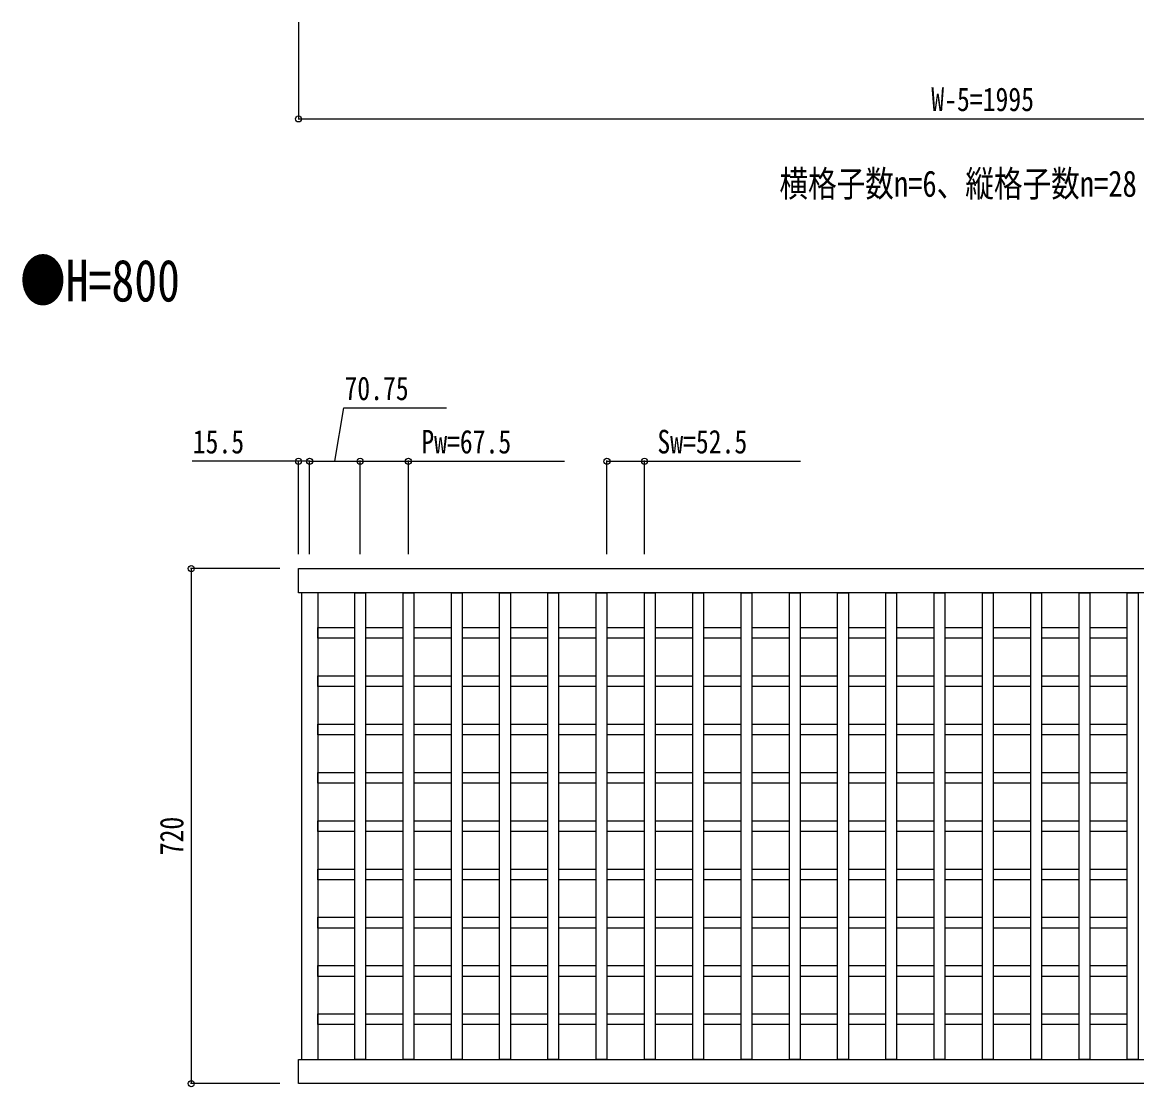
# Model space of a CAD drawing. Units: millimetres, scale not verified. Extents: x -4205 to 4205, y -2970 to 2970.
# Drawn here: x -1356 to 202, y -71 to 1417 of the extents above; entities that cross this region are included whole.
import ezdxf
from ezdxf.enums import TextEntityAlignment as Align

# ---------------------------------------------------------------- set-up
doc = ezdxf.new("R2010")
doc.units = ezdxf.units.MM
doc.header["$LTSCALE"] = 16
for name, color, linetype in [('0-1_USER1', 3, 'Continuous'), ('0-2_YKK_A1', 4, 'Continuous'), ('0-3_YKK_D', 6, 'Continuous')]:
    doc.layers.add(name, color=color, linetype=linetype)
doc.styles.add('ＭＳ ゴシック', font='')
doc.styles.get('ＭＳ ゴシック').set_extended_font_data('MS Gothic')

msp = doc.modelspace()

# ---------------------------------------------------------------- linework, layer by layer
at = {"layer": '0-2_YKK_A1'}
for p, q in [((-966.11, 619.11), (-966.11, -32.89)), ((-943.11, 619.11), (-943.11, -32.89)), ((-943.11, 570.61), (-891.36, 570.61)), ((-876.36, 570.61), (-823.86, 570.61)), ((-808.86, 570.61), (-756.36, 570.61)), ((-741.36, 570.61), (-688.86, 570.61)), ((-673.86, 570.61), (-621.36, 570.61)), ((-606.36, 570.61), (-553.86, 570.61)), ((-538.86, 570.61), (-486.36, 570.61)), ((-471.36, 570.61), (-418.86, 570.61)), ((-403.86, 570.61), (-351.36, 570.61)), ((-336.36, 570.61), (-283.86, 570.61)), ((-268.86, 570.61), (-216.36, 570.61)), ((-201.36, 570.61), (-148.86, 570.61)), ((-133.86, 570.61), (-81.36, 570.61)), ((-66.36, 570.61), (-13.86, 570.61)), ((1.14, 570.61), (53.64, 570.61)), ((68.64, 570.61), (121.14, 570.61)), ((136.14, 570.61), (188.64, 570.61)), ((-823.86, 555.61), (-876.36, 555.61)), ((-756.36, 555.61), (-808.86, 555.61)), ((-688.86, 555.61), (-741.36, 555.61)), ((-621.36, 555.61), (-673.86, 555.61)), ((-553.86, 555.61), (-606.36, 555.61)), ((-486.36, 555.61), (-538.86, 555.61)), ((-418.86, 555.61), (-471.36, 555.61)), ((-351.36, 555.61), (-403.86, 555.61)), ((-283.86, 555.61), (-336.36, 555.61)), ((-216.36, 555.61), (-268.86, 555.61)), ((-148.86, 555.61), (-201.36, 555.61)), ((-81.36, 555.61), (-133.86, 555.61)), ((-13.86, 555.61), (-66.36, 555.61)), ((53.64, 555.61), (1.14, 555.61)), ((121.14, 555.61), (68.64, 555.61)), ((188.64, 555.61), (136.14, 555.61)), ((-943.11, 503.11), (-891.36, 503.11)), ((-876.36, 503.11), (-823.86, 503.11)), ((-808.86, 503.11), (-756.36, 503.11)), ((-741.36, 503.11), (-688.86, 503.11)), ((-673.86, 503.11), (-621.36, 503.11)), ((-606.36, 503.11), (-553.86, 503.11)), ((-538.86, 503.11), (-486.36, 503.11)), ((-471.36, 503.11), (-418.86, 503.11)), ((-403.86, 503.11), (-351.36, 503.11)), ((-336.36, 503.11), (-283.86, 503.11)), ((-268.86, 503.11), (-216.36, 503.11)), ((-201.36, 503.11), (-148.86, 503.11)), ((-133.86, 503.11), (-81.36, 503.11)), ((-66.36, 503.11), (-13.86, 503.11)), ((1.14, 503.11), (53.64, 503.11)), ((68.64, 503.11), (121.14, 503.11)), ((136.14, 503.11), (188.64, 503.11)), ((-823.86, 488.11), (-876.36, 488.11)), ((-756.36, 488.11), (-808.86, 488.11)), ((-688.86, 488.11), (-741.36, 488.11)), ((-621.36, 488.11), (-673.86, 488.11)), ((-553.86, 488.11), (-606.36, 488.11)), ((-486.36, 488.11), (-538.86, 488.11)), ((-418.86, 488.11), (-471.36, 488.11)), ((-351.36, 488.11), (-403.86, 488.11)), ((-283.86, 488.11), (-336.36, 488.11)), ((-216.36, 488.11), (-268.86, 488.11)), ((-148.86, 488.11), (-201.36, 488.11)), ((-81.36, 488.11), (-133.86, 488.11)), ((-13.86, 488.11), (-66.36, 488.11)), ((53.64, 488.11), (1.14, 488.11)), ((121.14, 488.11), (68.64, 488.11)), ((188.64, 488.11), (136.14, 488.11)), ((-943.11, 435.61), (-891.36, 435.61)), ((-876.36, 435.61), (-823.86, 435.61)), ((-808.86, 435.61), (-756.36, 435.61)), ((-741.36, 435.61), (-688.86, 435.61)), ((-673.86, 435.61), (-621.36, 435.61)), ((-606.36, 435.61), (-553.86, 435.61)), ((-538.86, 435.61), (-486.36, 435.61)), ((-471.36, 435.61), (-418.86, 435.61)), ((-403.86, 435.61), (-351.36, 435.61)), ((-336.36, 435.61), (-283.86, 435.61)), ((-268.86, 435.61), (-216.36, 435.61)), ((-201.36, 435.61), (-148.86, 435.61)), ((-133.86, 435.61), (-81.36, 435.61)), ((-66.36, 435.61), (-13.86, 435.61)), ((1.14, 435.61), (53.64, 435.61)), ((68.64, 435.61), (121.14, 435.61)), ((136.14, 435.61), (188.64, 435.61)), ((-823.86, 420.61), (-876.36, 420.61)), ((-756.36, 420.61), (-808.86, 420.61)), ((-688.86, 420.61), (-741.36, 420.61)), ((-621.36, 420.61), (-673.86, 420.61)), ((-553.86, 420.61), (-606.36, 420.61)), ((-486.36, 420.61), (-538.86, 420.61)), ((-418.86, 420.61), (-471.36, 420.61)), ((-351.36, 420.61), (-403.86, 420.61)), ((-283.86, 420.61), (-336.36, 420.61)), ((-216.36, 420.61), (-268.86, 420.61)), ((-148.86, 420.61), (-201.36, 420.61)), ((-81.36, 420.61), (-133.86, 420.61)), ((-13.86, 420.61), (-66.36, 420.61)), ((53.64, 420.61), (1.14, 420.61)), ((121.14, 420.61), (68.64, 420.61)), ((188.64, 420.61), (136.14, 420.61)), ((-943.11, 368.11), (-891.36, 368.11)), ((-876.36, 368.11), (-823.86, 368.11)), ((-808.86, 368.11), (-756.36, 368.11)), ((-741.36, 368.11), (-688.86, 368.11)), ((-673.86, 368.11), (-621.36, 368.11)), ((-606.36, 368.11), (-553.86, 368.11)), ((-538.86, 368.11), (-486.36, 368.11)), ((-471.36, 368.11), (-418.86, 368.11)), ((-403.86, 368.11), (-351.36, 368.11)), ((-336.36, 368.11), (-283.86, 368.11)), ((-268.86, 368.11), (-216.36, 368.11)), ((-201.36, 368.11), (-148.86, 368.11)), ((-133.86, 368.11), (-81.36, 368.11)), ((-66.36, 368.11), (-13.86, 368.11)), ((1.14, 368.11), (53.64, 368.11)), ((68.64, 368.11), (121.14, 368.11)), ((136.14, 368.11), (188.64, 368.11)), ((-823.86, 353.11), (-876.36, 353.11)), ((-756.36, 353.11), (-808.86, 353.11)), ((-688.86, 353.11), (-741.36, 353.11)), ((-621.36, 353.11), (-673.86, 353.11)), ((-553.86, 353.11), (-606.36, 353.11)), ((-486.36, 353.11), (-538.86, 353.11)), ((-418.86, 353.11), (-471.36, 353.11)), ((-351.36, 353.11), (-403.86, 353.11)), ((-283.86, 353.11), (-336.36, 353.11)), ((-216.36, 353.11), (-268.86, 353.11)), ((-148.86, 353.11), (-201.36, 353.11)), ((-81.36, 353.11), (-133.86, 353.11)), ((-13.86, 353.11), (-66.36, 353.11)), ((53.64, 353.11), (1.14, 353.11)), ((121.14, 353.11), (68.64, 353.11)), ((188.64, 353.11), (136.14, 353.11)), ((-943.11, 300.61), (-891.36, 300.61)), ((-876.36, 300.61), (-823.86, 300.61)), ((-808.86, 300.61), (-756.36, 300.61)), ((-741.36, 300.61), (-688.86, 300.61)), ((-673.86, 300.61), (-621.36, 300.61)), ((-606.36, 300.61), (-553.86, 300.61)), ((-538.86, 300.61), (-486.36, 300.61)), ((-471.36, 300.61), (-418.86, 300.61)), ((-403.86, 300.61), (-351.36, 300.61)), ((-336.36, 300.61), (-283.86, 300.61)), ((-268.86, 300.61), (-216.36, 300.61)), ((-201.36, 300.61), (-148.86, 300.61)), ((-133.86, 300.61), (-81.36, 300.61)), ((-66.36, 300.61), (-13.86, 300.61)), ((1.14, 300.61), (53.64, 300.61)), ((68.64, 300.61), (121.14, 300.61)), ((136.14, 300.61), (188.64, 300.61)), ((-823.86, 285.61), (-876.36, 285.61)), ((-756.36, 285.61), (-808.86, 285.61)), ((-688.86, 285.61), (-741.36, 285.61)), ((-621.36, 285.61), (-673.86, 285.61)), ((-553.86, 285.61), (-606.36, 285.61)), ((-486.36, 285.61), (-538.86, 285.61)), ((-418.86, 285.61), (-471.36, 285.61)), ((-351.36, 285.61), (-403.86, 285.61)), ((-283.86, 285.61), (-336.36, 285.61)), ((-216.36, 285.61), (-268.86, 285.61)), ((-148.86, 285.61), (-201.36, 285.61)), ((-81.36, 285.61), (-133.86, 285.61)), ((-13.86, 285.61), (-66.36, 285.61)), ((53.64, 285.61), (1.14, 285.61)), ((121.14, 285.61), (68.64, 285.61)), ((188.64, 285.61), (136.14, 285.61)), ((-943.11, 233.11), (-891.36, 233.11)), ((-876.36, 233.11), (-823.86, 233.11)), ((-808.86, 233.11), (-756.36, 233.11)), ((-741.36, 233.11), (-688.86, 233.11)), ((-673.86, 233.11), (-621.36, 233.11)), ((-606.36, 233.11), (-553.86, 233.11)), ((-538.86, 233.11), (-486.36, 233.11)), ((-471.36, 233.11), (-418.86, 233.11)), ((-403.86, 233.11), (-351.36, 233.11)), ((-336.36, 233.11), (-283.86, 233.11)), ((-268.86, 233.11), (-216.36, 233.11)), ((-201.36, 233.11), (-148.86, 233.11)), ((-133.86, 233.11), (-81.36, 233.11)), ((-66.36, 233.11), (-13.86, 233.11)), ((1.14, 233.11), (53.64, 233.11)), ((68.64, 233.11), (121.14, 233.11)), ((136.14, 233.11), (188.64, 233.11)), ((-823.86, 218.11), (-876.36, 218.11)), ((-756.36, 218.11), (-808.86, 218.11)), ((-688.86, 218.11), (-741.36, 218.11)), ((-621.36, 218.11), (-673.86, 218.11)), ((-553.86, 218.11), (-606.36, 218.11)), ((-486.36, 218.11), (-538.86, 218.11)), ((-418.86, 218.11), (-471.36, 218.11)), ((-351.36, 218.11), (-403.86, 218.11)), ((-283.86, 218.11), (-336.36, 218.11)), ((-216.36, 218.11), (-268.86, 218.11)), ((-148.86, 218.11), (-201.36, 218.11)), ((-81.36, 218.11), (-133.86, 218.11)), ((-13.86, 218.11), (-66.36, 218.11)), ((53.64, 218.11), (1.14, 218.11)), ((121.14, 218.11), (68.64, 218.11)), ((188.64, 218.11), (136.14, 218.11)), ((-943.11, 165.61), (-891.36, 165.61)), ((-876.36, 165.61), (-823.86, 165.61)), ((-808.86, 165.61), (-756.36, 165.61)), ((-741.36, 165.61), (-688.86, 165.61)), ((-673.86, 165.61), (-621.36, 165.61)), ((-606.36, 165.61), (-553.86, 165.61)), ((-538.86, 165.61), (-486.36, 165.61)), ((-471.36, 165.61), (-418.86, 165.61)), ((-403.86, 165.61), (-351.36, 165.61)), ((-336.36, 165.61), (-283.86, 165.61)), ((-268.86, 165.61), (-216.36, 165.61)), ((-201.36, 165.61), (-148.86, 165.61)), ((-133.86, 165.61), (-81.36, 165.61)), ((-66.36, 165.61), (-13.86, 165.61)), ((1.14, 165.61), (53.64, 165.61)), ((68.64, 165.61), (121.14, 165.61)), ((136.14, 165.61), (188.64, 165.61)), ((-823.86, 150.61), (-876.36, 150.61)), ((-756.36, 150.61), (-808.86, 150.61)), ((-688.86, 150.61), (-741.36, 150.61)), ((-621.36, 150.61), (-673.86, 150.61)), ((-553.86, 150.61), (-606.36, 150.61)), ((-486.36, 150.61), (-538.86, 150.61)), ((-418.86, 150.61), (-471.36, 150.61)), ((-351.36, 150.61), (-403.86, 150.61)), ((-283.86, 150.61), (-336.36, 150.61)), ((-216.36, 150.61), (-268.86, 150.61)), ((-148.86, 150.61), (-201.36, 150.61)), ((-81.36, 150.61), (-133.86, 150.61)), ((-13.86, 150.61), (-66.36, 150.61)), ((53.64, 150.61), (1.14, 150.61)), ((121.14, 150.61), (68.64, 150.61)), ((188.64, 150.61), (136.14, 150.61)), ((-943.11, 98.11), (-891.36, 98.11)), ((-876.36, 98.11), (-823.86, 98.11)), ((-808.86, 98.11), (-756.36, 98.11)), ((-741.36, 98.11), (-688.86, 98.11)), ((-673.86, 98.11), (-621.36, 98.11)), ((-606.36, 98.11), (-553.86, 98.11)), ((-538.86, 98.11), (-486.36, 98.11)), ((-471.36, 98.11), (-418.86, 98.11)), ((-403.86, 98.11), (-351.36, 98.11)), ((-336.36, 98.11), (-283.86, 98.11)), ((-268.86, 98.11), (-216.36, 98.11)), ((-201.36, 98.11), (-148.86, 98.11)), ((-133.86, 98.11), (-81.36, 98.11)), ((-66.36, 98.11), (-13.86, 98.11)), ((1.14, 98.11), (53.64, 98.11)), ((68.64, 98.11), (121.14, 98.11)), ((136.14, 98.11), (188.64, 98.11)), ((-823.86, 83.11), (-876.36, 83.11)), ((-756.36, 83.11), (-808.86, 83.11)), ((-688.86, 83.11), (-741.36, 83.11)), ((-621.36, 83.11), (-673.86, 83.11)), ((-553.86, 83.11), (-606.36, 83.11)), ((-486.36, 83.11), (-538.86, 83.11)), ((-418.86, 83.11), (-471.36, 83.11)), ((-351.36, 83.11), (-403.86, 83.11)), ((-283.86, 83.11), (-336.36, 83.11)), ((-216.36, 83.11), (-268.86, 83.11)), ((-148.86, 83.11), (-201.36, 83.11)), ((-81.36, 83.11), (-133.86, 83.11)), ((-13.86, 83.11), (-66.36, 83.11)), ((53.64, 83.11), (1.14, 83.11)), ((121.14, 83.11), (68.64, 83.11)), ((188.64, 83.11), (136.14, 83.11)), ((-943.11, 30.61), (-891.36, 30.61)), ((-876.36, 30.61), (-823.86, 30.61)), ((-823.86, 15.61), (-876.36, 15.61)), ((-808.86, 30.61), (-756.36, 30.61)), ((-756.36, 15.61), (-808.86, 15.61)), ((-741.36, 30.61), (-688.86, 30.61)), ((-688.86, 15.61), (-741.36, 15.61)), ((-673.86, 30.61), (-621.36, 30.61)), ((-621.36, 15.61), (-673.86, 15.61)), ((-606.36, 30.61), (-553.86, 30.61)), ((-553.86, 15.61), (-606.36, 15.61)), ((-538.86, 30.61), (-486.36, 30.61)), ((-486.36, 15.61), (-538.86, 15.61)), ((-471.36, 30.61), (-418.86, 30.61)), ((-418.86, 15.61), (-471.36, 15.61)), ((-403.86, 30.61), (-351.36, 30.61)), ((-351.36, 15.61), (-403.86, 15.61)), ((-336.36, 30.61), (-283.86, 30.61)), ((-283.86, 15.61), (-336.36, 15.61)), ((-268.86, 30.61), (-216.36, 30.61)), ((-216.36, 15.61), (-268.86, 15.61)), ((-201.36, 30.61), (-148.86, 30.61)), ((-148.86, 15.61), (-201.36, 15.61)), ((-133.86, 30.61), (-81.36, 30.61)), ((-81.36, 15.61), (-133.86, 15.61)), ((-66.36, 30.61), (-13.86, 30.61)), ((-13.86, 15.61), (-66.36, 15.61)), ((1.14, 30.61), (53.64, 30.61)), ((53.64, 15.61), (1.14, 15.61)), ((68.64, 30.61), (121.14, 30.61)), ((121.14, 15.61), (68.64, 15.61)), ((136.14, 30.61), (188.64, 30.61)), ((188.64, 15.61), (136.14, 15.61))]:
    msp.add_line(p, q, dxfattribs=at)
for points in [[(-970.11, 653.11), (1024.89, 653.11), (1024.89, 619.11), (-970.11, 619.11)], [(-876.36, -32.92), (-891.36, -32.92), (-891.36, 619.08), (-876.36, 619.08)], [(-808.86, -32.92), (-823.86, -32.92), (-823.86, 619.08), (-808.86, 619.08)], [(-741.36, -32.92), (-756.36, -32.92), (-756.36, 619.08), (-741.36, 619.08)], [(-673.86, -32.92), (-688.86, -32.92), (-688.86, 619.08), (-673.86, 619.08)], [(-606.36, -32.92), (-621.36, -32.92), (-621.36, 619.08), (-606.36, 619.08)], [(-538.86, -32.92), (-553.86, -32.92), (-553.86, 619.08), (-538.86, 619.08)], [(-471.36, -32.92), (-486.36, -32.92), (-486.36, 619.08), (-471.36, 619.08)], [(-403.86, -32.92), (-418.86, -32.92), (-418.86, 619.08), (-403.86, 619.08)], [(-336.36, -32.92), (-351.36, -32.92), (-351.36, 619.08), (-336.36, 619.08)], [(-268.86, -32.92), (-283.86, -32.92), (-283.86, 619.08), (-268.86, 619.08)], [(-201.36, -32.92), (-216.36, -32.92), (-216.36, 619.08), (-201.36, 619.08)], [(-133.86, -32.92), (-148.86, -32.92), (-148.86, 619.08), (-133.86, 619.08)], [(-66.36, -32.92), (-81.36, -32.92), (-81.36, 619.08), (-66.36, 619.08)], [(1.14, -32.92), (-13.86, -32.92), (-13.86, 619.08), (1.14, 619.08)], [(68.64, -32.92), (53.64, -32.92), (53.64, 619.08), (68.64, 619.08)], [(136.14, -32.92), (121.14, -32.92), (121.14, 619.08), (136.14, 619.08)], [(203.64, -32.92), (188.64, -32.92), (188.64, 619.08), (203.64, 619.08)], [(-970.11, -32.89), (1024.89, -32.89), (1024.89, -66.89), (-970.11, -66.89)]]:
    msp.add_lwpolyline(points, close=True, dxfattribs=at)
for points in [[(-891.36, 555.61), (-943.11, 555.61), (-943.11, 570.61)], [(-891.36, 488.11), (-943.11, 488.11), (-943.11, 503.11)], [(-891.36, 420.61), (-943.11, 420.61), (-943.11, 435.61)], [(-891.36, 353.11), (-943.11, 353.11), (-943.11, 368.11)], [(-891.36, 285.61), (-943.11, 285.61), (-943.11, 300.61)], [(-891.36, 218.11), (-943.11, 218.11), (-943.11, 233.11)], [(-891.36, 150.61), (-943.11, 150.61), (-943.11, 165.61)], [(-891.36, 83.11), (-943.11, 83.11), (-943.11, 98.11)], [(-891.36, 15.61), (-943.11, 15.61), (-943.11, 30.61)]]:
    msp.add_lwpolyline(points, dxfattribs=at)
at = {"layer": '0-3_YKK_D'}
for p, q in [((-970.11, 1416.66), (-970.11, 1280.66)), ((-970.11, 1281.66), (1024.89, 1281.66)), ((-970.11, 673.11), (-970.11, 804.11)), ((-954.61, 673.11), (-954.61, 804.11)), ((-954.61, 673.11), (-954.61, 804.11)), ((-954.61, 803.11), (-883.86, 803.11)), ((-883.86, 673.11), (-883.86, 804.11)), ((-883.86, 673.11), (-883.86, 804.11)), ((-816.36, 673.11), (-816.36, 804.11)), ((-538.86, 673.11), (-538.86, 804.11)), ((-486.36, 673.11), (-486.36, 804.11)), ((-996.11, 653.11), (-1121.11, 653.11)), ((-1120.11, 653.11), (-1120.11, -66.89)), ((-996.11, -66.89), (-1121.11, -66.89))]:
    msp.add_line(p, q, dxfattribs=at)
for points in [[(-919.23, 803.11), (-906.81, 877.63), (-763.21, 877.63)], [(-954.61, 803.11), (-970.11, 803.11), (-1118.91, 803.11)], [(-883.86, 803.11), (-816.36, 803.11), (-598.16, 803.11)], [(-538.86, 803.11), (-486.36, 803.11), (-268.16, 803.11)]]:
    msp.add_lwpolyline(points, dxfattribs=at)
for centre in [(-970.11, 1281.66), (-970.11, 803.11), (-954.61, 803.11), (-954.61, 803.11), (-883.86, 803.11), (-883.86, 803.11), (-816.36, 803.11), (-538.86, 803.11), (-486.36, 803.11), (-1120.11, 653.11), (-1120.11, -66.89)]:
    msp.add_circle(centre, 4.25, dxfattribs=at)

# ---------------------------------------------------------------- texts
at = {"layer": '0-1_USER1', "style": 'ＭＳ ゴシック', "width": 0.8}
for s, height, p in [('横格子数n=6、縦格子数n=28', 36.66, (-297.75, 1161.78)), ('●H=800', 58.65, (-1359.45, 1008.8))]:
    msp.add_text(s, height=height, dxfattribs=at).set_placement(p, align=Align.BOTTOM_LEFT)
at = {"layer": '0-3_YKK_D', "style": 'ＭＳ ゴシック', "width": 0.8}
for s, p in [('W-5=1995', (-85.41, 1282.66)), ('70.75', (-905.81, 878.63)), ('15.5', (-1117.91, 804.11)), ('Pw=67.5', (-798.36, 804.11)), ('Sw=52.5', (-468.36, 804.11))]:
    msp.add_text(s, height=32.99, dxfattribs=at).set_placement(p, align=Align.BOTTOM_LEFT)
msp.add_text('720', height=32.99, rotation=90, dxfattribs=at).set_placement((-1121.11, 252.31), align=Align.BOTTOM_LEFT)

doc.saveas('drawing.dxf')
